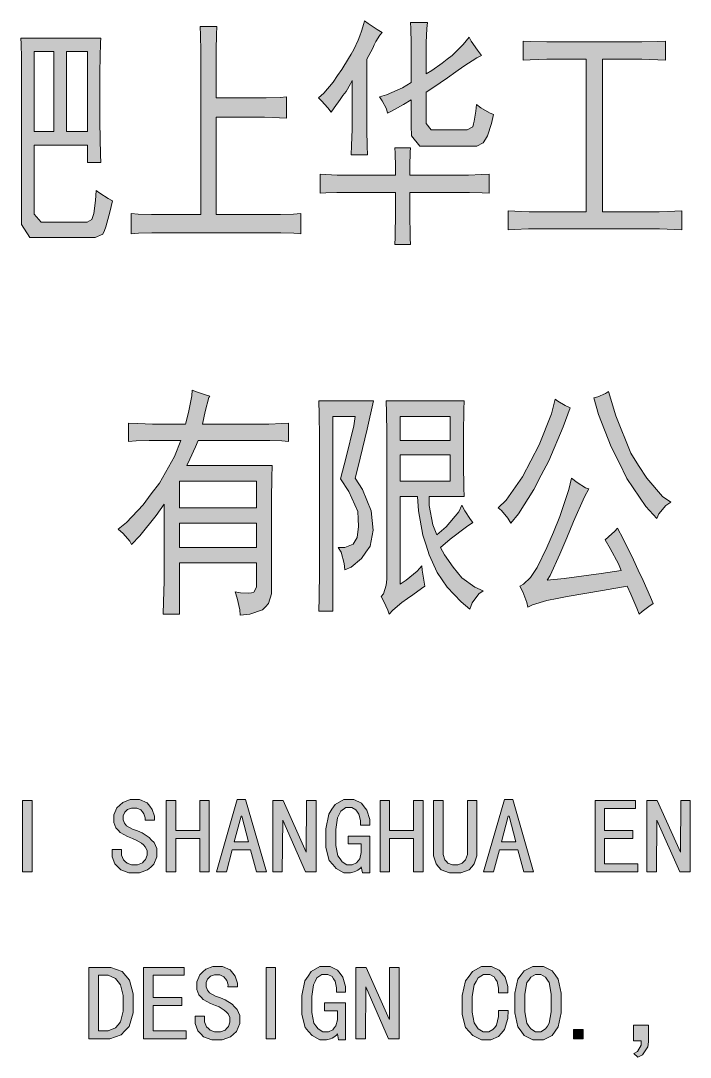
# Model space of a CAD drawing. Header units: millimetres. Extents: x 568 to 57335, y 85 to 28579.
# Drawn here: x 57262.63 to 57289.71, y 28476.97 to 28518.87 of the extents above; entities that cross this region are included whole.
import ezdxf

# ---------------------------------------------------------------- set-up
doc = ezdxf.new("R2010")
doc.units = ezdxf.units.MM

msp = doc.modelspace()

# ---------------------------------------------------------------- hatches: boundary and pattern name
h = msp.add_hatch(color=0)
h.dxf.hatch_style = 2
h.paths.add_polyline_path([(57270.566, 28518.637), (57270.55, 28518.311), (57270.535, 28517.688), (57270.535, 28517.391), (57270.535, 28515.758), (57272.245, 28515.758), (57272.549, 28515.758), (57273.118, 28515.773), (57273.384, 28515.796), (57273.384, 28514.937), (57273.088, 28514.953), (57272.488, 28514.975), (57272.184, 28514.975), (57270.535, 28514.975), (57270.535, 28511.04), (57272.906, 28511.04), (57273.134, 28511.04), (57273.658, 28511.055), (57273.954, 28511.078), (57273.954, 28510.257), (57273.673, 28510.28), (57273.149, 28510.295), (57272.906, 28510.295), (57268.172, 28510.295), (57267.929, 28510.295), (57267.39, 28510.28), (57267.093, 28510.257), (57267.093, 28511.078), (57267.375, 28511.055), (57267.914, 28511.04), (57268.172, 28511.04), (57269.912, 28511.04), (57269.912, 28517.353), (57269.912, 28517.642), (57269.897, 28518.288), (57269.882, 28518.637)])
h = msp.add_hatch(color=0)
h.dxf.hatch_style = 2
h.paths.add_polyline_path([(57277.251, 28518.402), (57277.153, 28518.288), (57276.985, 28518.037), (57276.925, 28517.9), (57276.864, 28517.764), (57276.712, 28517.467), (57276.628, 28517.315), (57276.628, 28514.778), (57276.628, 28514.466), (57276.636, 28513.805), (57276.651, 28513.456), (57275.998, 28513.456), (57276.013, 28513.828), (57276.028, 28514.489), (57276.028, 28514.778), (57276.028, 28516.457), (57275.967, 28516.32), (57275.785, 28516.016), (57275.663, 28515.849), (57275.542, 28515.69), (57275.306, 28515.348), (57275.185, 28515.173), (57275.048, 28515.348), (57274.797, 28515.636), (57274.676, 28515.758), (57274.889, 28515.948), (57275.268, 28516.396), (57275.443, 28516.654), (57275.61, 28516.905), (57275.891, 28517.346), (57275.998, 28517.528), (57276.097, 28517.71), (57276.271, 28518.083), (57276.34, 28518.265), (57276.408, 28518.455), (57276.507, 28518.759), (57276.537, 28518.873), (57276.682, 28518.759), (57277.046, 28518.523)])
h = msp.add_hatch(color=0)
h.dxf.hatch_style = 2
h.paths.add_polyline_path([(57279.082, 28518.797), (57279.052, 28518.561), (57279.022, 28517.999), (57279.022, 28517.665), (57279.022, 28516.73), (57279.25, 28516.867), (57279.675, 28517.156), (57279.88, 28517.315), (57280.078, 28517.467), (57280.526, 28517.916), (57280.761, 28518.212), (57280.853, 28518.052), (57281.103, 28517.688), (57281.27, 28517.467), (57281.081, 28517.369), (57280.549, 28517.042), (57280.222, 28516.806), (57279.895, 28516.571), (57279.295, 28516.161), (57279.022, 28515.986), (57279.022, 28514.975), (57279.022, 28514.725), (57279.234, 28514.466), (57279.439, 28514.466), (57280.495, 28514.466), (57280.685, 28514.466), (57280.913, 28514.588), (57280.944, 28514.702), (57280.974, 28514.816), (57281.035, 28515.211), (57281.065, 28515.484), (57281.24, 28515.348), (57281.59, 28515.15), (57281.749, 28515.089), (57281.673, 28514.725), (57281.514, 28514.216), (57281.422, 28514.079), (57281.331, 28513.942), (57281.081, 28513.805), (57280.913, 28513.805), (57279.082, 28513.805), (57278.771, 28513.805), (57278.437, 28514.216), (57278.421, 28514.626), (57278.421, 28515.674), (57278.11, 28515.484), (57277.631, 28515.211), (57277.464, 28515.135), (57277.419, 28515.31), (57277.251, 28515.636), (57277.137, 28515.796), (57277.419, 28515.872), (57278.064, 28516.161), (57278.421, 28516.381), (57278.421, 28517.589), (57278.421, 28517.954), (57278.406, 28518.561), (57278.391, 28518.797)])
h = msp.add_hatch(color=0)
h.paths.add_polyline_path([(57265.863, 28518.174), (57265.847, 28517.999), (57265.832, 28516.806), (57265.832, 28515.796), (57265.832, 28514.778), (57265.847, 28513.456), (57265.863, 28513.144), (57265.323, 28513.144), (57265.323, 28513.843), (57263.166, 28513.843), (57263.166, 28511.389), (57263.166, 28511.055), (57263.447, 28510.728), (57263.735, 28510.728), (57265.141, 28510.728), (57265.308, 28510.728), (57265.506, 28510.842), (57265.544, 28510.964), (57265.582, 28511.078), (57265.65, 28511.602), (57265.68, 28512.012), (57265.832, 28511.898), (57266.159, 28511.686), (57266.341, 28511.587), (57266.235, 28511.139), (57266.068, 28510.538), (57266.015, 28510.394), (57265.954, 28510.25), (57265.635, 28510.105), (57265.384, 28510.105), (57263.34, 28510.105), (57262.998, 28510.105), (57262.657, 28510.63), (57262.657, 28511.154), (57262.657, 28517.042), (57262.657, 28517.369), (57262.641, 28517.938), (57262.626, 28518.174)])
h.paths.add_polyline_path([(57265.323, 28514.39), (57265.323, 28517.627), (57264.48, 28517.627), (57264.48, 28514.39)])
h.paths.add_polyline_path([(57263.971, 28514.39), (57263.971, 28517.627), (57263.166, 28517.627), (57263.166, 28514.39)])
h = msp.add_hatch(color=0)
h.dxf.hatch_style = 2
h.paths.add_polyline_path([(57287.386, 28518.014), (57287.751, 28518.014), (57288.405, 28518.037), (57288.708, 28518.052), (57288.708, 28517.277), (57288.405, 28517.293), (57287.751, 28517.315), (57287.386, 28517.315), (57286.156, 28517.315), (57286.156, 28511.154), (57288.108, 28511.154), (57288.45, 28511.154), (57289.081, 28511.177), (57289.369, 28511.192), (57289.369, 28510.417), (57289.081, 28510.432), (57288.465, 28510.455), (57288.139, 28510.455), (57283.489, 28510.455), (57283.162, 28510.455), (57282.592, 28510.432), (57282.349, 28510.417), (57282.349, 28511.192), (57282.608, 28511.177), (57283.193, 28511.154), (57283.519, 28511.154), (57285.502, 28511.154), (57285.502, 28517.315), (57284.302, 28517.315), (57283.907, 28517.315), (57283.238, 28517.293), (57282.949, 28517.277), (57282.949, 28518.052), (57283.238, 28518.037), (57283.907, 28518.014), (57284.302, 28518.014)])
h = msp.add_hatch(color=0)
h.dxf.hatch_style = 2
h.paths.add_polyline_path([(57277.791, 28512.635), (57277.791, 28512.97), (57277.776, 28513.517), (57277.76, 28513.729), (57278.391, 28513.729), (57278.376, 28513.555), (57278.361, 28513.008), (57278.361, 28512.635), (57280.526, 28512.635), (57280.746, 28512.635), (57281.27, 28512.658), (57281.574, 28512.673), (57281.574, 28511.898), (57281.286, 28511.914), (57280.777, 28511.936), (57280.549, 28511.936), (57278.361, 28511.936), (57278.361, 28511.139), (57278.376, 28510.083), (57278.391, 28509.832), (57277.76, 28509.832), (57277.776, 28510.105), (57277.791, 28511.154), (57277.791, 28511.936), (57275.603, 28511.936), (57275.413, 28511.936), (57274.972, 28511.914), (57274.737, 28511.898), (57274.737, 28512.673), (57274.972, 28512.658), (57275.428, 28512.635), (57275.633, 28512.635)])
h = msp.add_hatch(color=0)
h.paths.add_polyline_path([(57266.562, 28498.322), (57266.904, 28498.595), (57267.58, 28499.302), (57267.906, 28499.742), (57268.241, 28500.183), (57268.841, 28501.262), (57269.107, 28501.908), (57268.028, 28501.908), (57267.823, 28501.908), (57267.299, 28501.885), (57266.98, 28501.87), (57266.98, 28502.607), (57267.367, 28502.591), (57267.952, 28502.569), (57268.15, 28502.569), (57269.289, 28502.569), (57269.411, 28503.04), (57269.547, 28503.716), (57269.563, 28503.936), (57269.783, 28503.853), (57270.14, 28503.739), (57270.277, 28503.701), (57270.231, 28503.64), (57270.087, 28503.078), (57269.981, 28502.569), (57272.404, 28502.569), (57272.662, 28502.569), (57273.187, 28502.591), (57273.46, 28502.607), (57273.46, 28501.87), (57273.187, 28501.885), (57272.708, 28501.908), (57272.495, 28501.908), (57269.798, 28501.908), (57269.692, 28501.649), (57269.472, 28501.148), (57269.35, 28500.89), (57272.799, 28500.89), (57272.784, 28500.403), (57272.769, 28499.53), (57272.769, 28499.142), (57272.769, 28495.982), (57272.769, 28495.708), (57272.647, 28495.313), (57272.526, 28495.184), (57272.404, 28495.055), (57271.895, 28494.888), (57271.508, 28494.85), (57271.492, 28495.062), (57271.386, 28495.533), (57271.295, 28495.784), (57271.523, 28495.746), (57271.85, 28495.731), (57271.956, 28495.746), (57272.062, 28495.769), (57272.169, 28495.982), (57272.169, 28496.179), (57272.169, 28496.954), (57269.046, 28496.954), (57269.046, 28494.888), (57268.393, 28494.888), (57268.408, 28495.381), (57268.423, 28496.217), (57268.423, 28496.567), (57268.423, 28499.332), (57268.104, 28498.869), (57267.443, 28498.048), (57267.101, 28497.699), (57267.04, 28497.835), (57266.774, 28498.147)])
h.paths.add_polyline_path([(57272.169, 28499.18), (57272.169, 28500.267), (57269.046, 28500.267), (57269.046, 28499.18)])
h.paths.add_polyline_path([(57272.169, 28497.577), (57272.169, 28498.557), (57269.046, 28498.557), (57269.046, 28497.577)])
h = msp.add_hatch(color=0)
h.dxf.hatch_style = 2
h.paths.add_polyline_path([(57276.902, 28503.503), (57276.636, 28502.356), (57276.264, 28500.798), (57276.157, 28500.388), (57276.454, 28499.917), (57276.803, 28499.059), (57276.841, 28498.671), (57276.887, 28498.284), (57276.765, 28497.638), (57276.59, 28497.387), (57276.416, 28497.129), (57275.99, 28496.779), (57275.732, 28496.681), (57275.717, 28496.939), (57275.588, 28497.387), (57275.466, 28497.577), (57275.732, 28497.577), (57276.081, 28497.714), (57276.157, 28497.851), (57276.233, 28497.987), (57276.286, 28498.428), (57276.271, 28498.732), (57276.264, 28499.028), (57275.899, 28499.841), (57275.557, 28500.35), (57275.793, 28501.224), (57276.097, 28502.493), (57276.157, 28502.88), (57275.253, 28502.88), (57275.253, 28495.009), (57274.683, 28495.009), (57274.699, 28495.556), (57274.714, 28496.627), (57274.714, 28497.152), (57274.714, 28501.71), (57274.714, 28502.06), (57274.699, 28502.956), (57274.683, 28503.503)])
h = msp.add_hatch(color=0)
h.paths.add_polyline_path([(57280.564, 28503.503), (57280.549, 28503.154), (57280.533, 28502.181), (57280.533, 28501.558), (57280.533, 28500.95), (57280.549, 28499.993), (57280.564, 28499.644), (57279.151, 28499.644), (57279.151, 28499.279), (57279.303, 28498.496), (57279.455, 28498.086), (57279.842, 28498.42), (57280.351, 28499.021), (57280.473, 28499.294), (57280.594, 28499.059), (57280.815, 28498.709), (57280.921, 28498.595), (57280.655, 28498.42), (57279.994, 28497.911), (57279.607, 28497.577), (57279.766, 28497.288), (57280.116, 28496.779), (57280.29, 28496.567), (57280.473, 28496.354), (57280.997, 28495.982), (57281.339, 28495.83), (57281.164, 28495.708), (57280.891, 28495.336), (57280.799, 28495.085), (57280.442, 28495.381), (57279.88, 28495.974), (57279.675, 28496.278), (57279.477, 28496.574), (57279.143, 28497.281), (57279.022, 28497.676), (57278.892, 28498.078), (57278.718, 28499.059), (57278.672, 28499.644), (57277.981, 28499.644), (57277.981, 28496.096), (57278.224, 28496.255), (57278.657, 28496.627), (57278.854, 28496.84), (57278.87, 28496.665), (57278.93, 28496.255), (57278.976, 28496.02), (57278.839, 28495.921), (57278.49, 28495.67), (57278.269, 28495.511), (57278.049, 28495.359), (57277.684, 28495.047), (57277.532, 28494.888), (57277.472, 28495.047), (57277.312, 28495.397), (57277.206, 28495.594), (57277.297, 28495.708), (57277.411, 28496.058), (57277.441, 28496.293), (57277.441, 28501.786), (57277.441, 28502.181), (57277.426, 28503.04), (57277.411, 28503.503)])
h.paths.add_polyline_path([(57279.994, 28500.267), (57279.994, 28501.323), (57277.981, 28501.323), (57277.981, 28500.267)])
h.paths.add_polyline_path([(57279.994, 28501.908), (57279.994, 28502.88), (57277.981, 28502.88), (57277.981, 28501.908)])
h = msp.add_hatch(color=0)
h.dxf.hatch_style = 2
h.paths.add_polyline_path([(57284.849, 28503.23), (57284.568, 28502.455), (57283.983, 28501.087), (57283.679, 28500.502), (57283.383, 28499.917), (57282.767, 28498.945), (57282.448, 28498.557), (57282.334, 28498.77), (57282.076, 28499.081), (57281.939, 28499.18), (57282.258, 28499.492), (57282.919, 28500.441), (57283.261, 28501.087), (57283.603, 28501.733), (57284.097, 28502.979), (57284.249, 28503.579), (57284.355, 28503.488), (57284.651, 28503.313)])
h = msp.add_hatch(color=0)
h.dxf.hatch_style = 2
h.paths.add_polyline_path([(57286.406, 28503.891), (57286.695, 28502.903), (57287.303, 28501.399), (57287.622, 28500.89), (57287.949, 28500.388), (57288.594, 28499.644), (57288.929, 28499.408), (57288.716, 28499.279), (57288.435, 28498.945), (57288.359, 28498.747), (57287.911, 28499.233), (57287.143, 28500.365), (57286.832, 28501.011), (57286.513, 28501.649), (57286.004, 28502.956), (57285.806, 28503.625), (57285.973, 28503.663), (57286.277, 28503.799)])
h = msp.add_hatch(color=0)
h.dxf.hatch_style = 2
h.paths.add_polyline_path([(57286.915, 28496.643), (57286.801, 28496.916), (57286.467, 28497.539), (57286.262, 28497.889), (57286.406, 28498.01), (57286.665, 28498.246), (57286.771, 28498.36), (57286.991, 28497.934), (57287.417, 28497.083), (57287.607, 28496.665), (57287.804, 28496.247), (57288.101, 28495.571), (57288.207, 28495.321), (57288.04, 28495.199), (57287.759, 28494.986), (57287.637, 28494.888), (57287.546, 28495.123), (57287.31, 28495.693), (57287.159, 28496.02), (57286.156, 28495.845), (57284.735, 28495.594), (57284.325, 28495.511), (57283.914, 28495.435), (57283.322, 28495.26), (57283.139, 28495.161), (57283.094, 28495.359), (57282.934, 28495.784), (57282.813, 28496.02), (57282.965, 28496.096), (57283.246, 28496.369), (57283.383, 28496.567), (57283.519, 28496.764), (57283.914, 28497.577), (57284.173, 28498.2), (57284.439, 28498.831), (57284.803, 28499.917), (57284.91, 28500.388), (57285.138, 28500.213), (57285.479, 28499.993), (57285.601, 28499.955), (57285.434, 28499.628), (57284.993, 28498.633), (57284.712, 28497.972), (57284.439, 28497.304), (57284.044, 28496.453), (57283.922, 28496.255), (57284.613, 28496.331), (57286.11, 28496.529)])
h = msp.add_hatch(color=0)
h.dxf.hatch_style = 2
h.paths.add_polyline_path([(57263.09, 28484.464), (57262.702, 28484.464), (57262.702, 28487.351), (57263.09, 28487.351)])
h = msp.add_hatch(color=0)
h.dxf.hatch_style = 2
h.paths.add_polyline_path([(57268.127, 28485.277), (57268.127, 28485.079), (57268.005, 28484.775), (57267.884, 28484.661), (57267.754, 28484.547), (57267.428, 28484.433), (57267.215, 28484.433), (57267.002, 28484.433), (57266.676, 28484.547), (57266.554, 28484.669), (57266.433, 28484.79), (57266.319, 28485.079), (57266.319, 28485.261), (57266.319, 28485.375), (57266.706, 28485.375), (57266.706, 28485.277), (57266.706, 28485.148), (57266.782, 28484.958), (57266.858, 28484.889), (57266.934, 28484.821), (57267.109, 28484.752), (57267.215, 28484.752), (57267.352, 28484.752), (57267.549, 28484.828), (57267.61, 28484.897), (57267.671, 28484.965), (57267.739, 28485.14), (57267.739, 28485.246), (57267.739, 28485.33), (57267.663, 28485.482), (57267.587, 28485.558), (57267.511, 28485.626), (57267.291, 28485.755), (57267.147, 28485.816), (57266.942, 28485.892), (57266.653, 28486.059), (57266.562, 28486.158), (57266.47, 28486.249), (57266.387, 28486.469), (57266.387, 28486.591), (57266.387, 28486.773), (57266.508, 28487.062), (57266.63, 28487.168), (57266.752, 28487.275), (57267.048, 28487.389), (57267.215, 28487.389), (57267.435, 28487.389), (57267.747, 28487.26), (57267.846, 28487.123), (57267.944, 28486.994), (57268.043, 28486.713), (57268.043, 28486.561), (57267.656, 28486.561), (57267.663, 28486.652), (57267.61, 28486.819), (57267.549, 28486.895), (57267.489, 28486.971), (57267.321, 28487.047), (57267.215, 28487.047), (57267.109, 28487.047), (57266.949, 28486.994), (57266.896, 28486.941), (57266.835, 28486.887), (57266.774, 28486.735), (57266.774, 28486.644), (57266.774, 28486.568), (57266.82, 28486.439), (57266.866, 28486.386), (57266.911, 28486.325), (57267.154, 28486.196), (57267.352, 28486.12), (57267.534, 28486.044), (57267.823, 28485.862), (57267.922, 28485.755), (57268.02, 28485.649), (57268.127, 28485.413)])
h = msp.add_hatch(color=0)
h.dxf.hatch_style = 2
h.paths.add_polyline_path([(57270.254, 28484.464), (57269.867, 28484.464), (57269.867, 28485.816), (57268.902, 28485.816), (57268.902, 28484.464), (57268.514, 28484.464), (57268.514, 28487.351), (57268.902, 28487.351), (57268.902, 28486.135), (57269.867, 28486.135), (57269.867, 28487.351), (57270.254, 28487.351)])
h = msp.add_hatch(color=0)
h.paths.add_polyline_path([(57272.564, 28484.464), (57272.161, 28484.464), (57271.926, 28485.36), (57271.181, 28485.36), (57270.945, 28484.464), (57270.543, 28484.464), (57271.386, 28487.389), (57271.72, 28487.389)])
h.paths.add_polyline_path([(57271.842, 28485.679), (57271.568, 28486.713), (57271.538, 28486.713), (57271.265, 28485.679)])
h = msp.add_hatch(color=0)
h.dxf.hatch_style = 2
h.paths.add_polyline_path([(57274.577, 28484.464), (57274.152, 28484.464), (57273.225, 28486.561), (57273.209, 28484.464), (57272.822, 28484.464), (57272.822, 28487.351), (57273.24, 28487.351), (57274.174, 28485.261), (57274.19, 28487.351), (57274.577, 28487.351)])
h = msp.add_hatch(color=0)
h.dxf.hatch_style = 2
h.paths.add_polyline_path([(57276.742, 28484.433), (57276.454, 28484.433), (57276.4, 28484.669), (57276.37, 28484.616), (57276.264, 28484.532), (57276.188, 28484.502), (57276.119, 28484.464), (57275.96, 28484.433), (57275.876, 28484.433), (57275.701, 28484.433), (57275.382, 28484.601), (57275.246, 28484.76), (57275.101, 28484.927), (57274.965, 28485.451), (57274.965, 28485.816), (57274.965, 28486.211), (57275.094, 28486.804), (57275.215, 28487.001), (57275.344, 28487.191), (57275.694, 28487.389), (57275.914, 28487.389), (57276.104, 28487.389), (57276.408, 28487.244), (57276.522, 28487.1), (57276.628, 28486.956), (57276.742, 28486.583), (57276.742, 28486.356), (57276.37, 28486.356), (57276.37, 28486.538), (57276.309, 28486.804), (57276.248, 28486.887), (57276.188, 28486.979), (57276.021, 28487.07), (57275.914, 28487.07), (57275.777, 28487.07), (57275.572, 28486.925), (57275.504, 28486.789), (57275.436, 28486.652), (57275.367, 28486.181), (57275.367, 28485.854), (57275.367, 28485.535), (57275.458, 28485.11), (57275.542, 28484.988), (57275.625, 28484.874), (57275.815, 28484.752), (57275.929, 28484.752), (57276.036, 28484.752), (57276.211, 28484.836), (57276.271, 28484.912), (57276.34, 28484.996), (57276.4, 28485.246), (57276.4, 28485.413), (57276.4, 28485.596), (57275.876, 28485.596), (57275.876, 28485.915), (57276.742, 28485.915)])
h = msp.add_hatch(color=0)
h.dxf.hatch_style = 2
h.paths.add_polyline_path([(57278.9, 28484.464), (57278.513, 28484.464), (57278.513, 28485.816), (57277.548, 28485.816), (57277.548, 28484.464), (57277.16, 28484.464), (57277.16, 28487.351), (57277.548, 28487.351), (57277.548, 28486.135), (57278.513, 28486.135), (57278.513, 28487.351), (57278.9, 28487.351)])
h = msp.add_hatch(color=0)
h.dxf.hatch_style = 2
h.paths.add_polyline_path([(57281.081, 28485.307), (57281.081, 28485.11), (57280.974, 28484.79), (57280.868, 28484.669), (57280.761, 28484.547), (57280.427, 28484.433), (57280.199, 28484.433), (57279.971, 28484.433), (57279.637, 28484.547), (57279.531, 28484.669), (57279.432, 28484.79), (57279.325, 28485.11), (57279.325, 28485.307), (57279.325, 28487.351), (57279.713, 28487.351), (57279.713, 28485.307), (57279.713, 28485.17), (57279.781, 28484.958), (57279.85, 28484.889), (57279.91, 28484.821), (57280.093, 28484.752), (57280.199, 28484.752), (57280.313, 28484.752), (57280.488, 28484.821), (57280.556, 28484.889), (57280.625, 28484.958), (57280.693, 28485.17), (57280.693, 28485.307), (57280.693, 28487.351), (57281.081, 28487.351)])
h = msp.add_hatch(color=0)
h.paths.add_polyline_path([(57283.375, 28484.464), (57282.972, 28484.464), (57282.737, 28485.36), (57281.992, 28485.36), (57281.757, 28484.464), (57281.346, 28484.464), (57282.197, 28487.389), (57282.532, 28487.389)])
h.paths.add_polyline_path([(57282.653, 28485.679), (57282.38, 28486.713), (57282.349, 28486.713), (57282.076, 28485.679)])
h = msp.add_hatch(color=0)
h.dxf.hatch_style = 2
h.paths.add_polyline_path([(57287.584, 28484.464), (57285.859, 28484.464), (57285.859, 28487.351), (57287.5, 28487.351), (57287.5, 28487.032), (57286.247, 28487.032), (57286.247, 28486.135), (57287.394, 28486.135), (57287.394, 28485.816), (57286.247, 28485.816), (57286.247, 28484.79), (57287.584, 28484.79)])
h = msp.add_hatch(color=0)
h.dxf.hatch_style = 2
h.paths.add_polyline_path([(57289.711, 28484.464), (57289.286, 28484.464), (57288.359, 28486.561), (57288.344, 28484.464), (57287.956, 28484.464), (57287.956, 28487.351), (57288.374, 28487.351), (57289.309, 28485.261), (57289.324, 28487.351), (57289.711, 28487.351)])
h = msp.add_hatch(color=0)
h.paths.add_polyline_path([(57267.177, 28479.153), (57267.177, 28478.766), (57267.01, 28478.211), (57266.843, 28478.044), (57266.683, 28477.884), (57266.235, 28477.717), (57265.961, 28477.717), (57265.384, 28477.717), (57265.384, 28480.604), (57265.961, 28480.604), (57266.273, 28480.604), (57266.729, 28480.437), (57266.881, 28480.27), (57267.025, 28480.095), (57267.177, 28479.541)])
h.paths.add_polyline_path([(57266.767, 28479.153), (57266.767, 28479.465), (57266.668, 28479.905), (57266.569, 28480.027), (57266.463, 28480.156), (57266.159, 28480.285), (57265.961, 28480.285), (57265.772, 28480.285), (57265.772, 28478.036), (57265.961, 28478.036), (57266.159, 28478.036), (57266.463, 28478.158), (57266.569, 28478.279), (57266.668, 28478.409), (57266.767, 28478.842)])
h = msp.add_hatch(color=0)
h.dxf.hatch_style = 2
h.paths.add_polyline_path([(57269.32, 28477.717), (57267.595, 28477.717), (57267.595, 28480.604), (57269.236, 28480.604), (57269.236, 28480.285), (57267.982, 28480.285), (57267.982, 28479.389), (57269.137, 28479.389), (57269.137, 28479.07), (57267.982, 28479.07), (57267.982, 28478.036), (57269.32, 28478.036)])
h = msp.add_hatch(color=0)
h.dxf.hatch_style = 2
h.paths.add_polyline_path([(57271.485, 28478.53), (57271.485, 28478.333), (57271.356, 28478.021), (57271.234, 28477.907), (57271.113, 28477.793), (57270.778, 28477.679), (57270.566, 28477.679), (57270.36, 28477.679), (57270.026, 28477.801), (57269.912, 28477.922), (57269.791, 28478.036), (57269.677, 28478.333), (57269.677, 28478.507), (57269.677, 28478.629), (57270.064, 28478.629), (57270.064, 28478.53), (57270.064, 28478.401), (57270.14, 28478.203), (57270.216, 28478.135), (57270.292, 28478.074), (57270.467, 28478.006), (57270.566, 28478.006), (57270.702, 28478.006), (57270.9, 28478.074), (57270.968, 28478.15), (57271.029, 28478.219), (57271.09, 28478.393), (57271.09, 28478.492), (57271.09, 28478.576), (57271.014, 28478.735), (57270.938, 28478.804), (57270.862, 28478.88), (57270.649, 28479.009), (57270.505, 28479.07), (57270.3, 28479.146), (57270.011, 28479.313), (57269.92, 28479.404), (57269.829, 28479.495), (57269.745, 28479.715), (57269.745, 28479.844), (57269.745, 28480.019), (57269.867, 28480.308), (57269.988, 28480.422), (57270.11, 28480.528), (57270.398, 28480.642), (57270.566, 28480.642), (57270.786, 28480.642), (57271.105, 28480.505), (57271.204, 28480.376), (57271.303, 28480.247), (57271.394, 28479.966), (57271.394, 28479.814), (57271.006, 28479.814), (57271.014, 28479.905), (57270.968, 28480.072), (57270.907, 28480.148), (57270.847, 28480.224), (57270.68, 28480.3), (57270.566, 28480.3), (57270.467, 28480.3), (57270.307, 28480.247), (57270.246, 28480.194), (57270.186, 28480.133), (57270.132, 28479.989), (57270.132, 28479.898), (57270.132, 28479.822), (57270.178, 28479.685), (57270.224, 28479.632), (57270.269, 28479.579), (57270.512, 28479.449), (57270.702, 28479.373), (57270.892, 28479.297), (57271.181, 28479.115), (57271.28, 28479.009), (57271.378, 28478.902), (57271.485, 28478.659)])
h = msp.add_hatch(color=0)
h.dxf.hatch_style = 2
h.paths.add_polyline_path([(57272.936, 28477.717), (57272.549, 28477.717), (57272.549, 28480.604), (57272.936, 28480.604)])
h = msp.add_hatch(color=0)
h.dxf.hatch_style = 2
h.paths.add_polyline_path([(57275.77, 28477.679), (57275.481, 28477.679), (57275.436, 28477.922), (57275.398, 28477.869), (57275.291, 28477.786), (57275.223, 28477.748), (57275.154, 28477.717), (57274.995, 28477.679), (57274.911, 28477.679), (57274.729, 28477.679), (57274.417, 28477.846), (57274.273, 28478.013), (57274.136, 28478.173), (57274, 28478.705), (57274, 28479.07), (57274, 28479.465), (57274.121, 28480.057), (57274.25, 28480.247), (57274.38, 28480.445), (57274.721, 28480.642), (57274.942, 28480.642), (57275.139, 28480.642), (57275.443, 28480.498), (57275.55, 28480.354), (57275.663, 28480.209), (57275.77, 28479.837), (57275.77, 28479.609), (57275.398, 28479.609), (57275.398, 28479.784), (57275.344, 28480.05), (57275.284, 28480.141), (57275.223, 28480.232), (57275.056, 28480.316), (57274.942, 28480.316), (57274.805, 28480.316), (57274.607, 28480.179), (57274.539, 28480.042), (57274.471, 28479.898), (57274.402, 28479.434), (57274.402, 28479.1), (57274.402, 28478.788), (57274.486, 28478.355), (57274.569, 28478.241), (57274.653, 28478.12), (57274.851, 28478.006), (57274.957, 28478.006), (57275.071, 28478.006), (57275.246, 28478.082), (57275.306, 28478.165), (57275.367, 28478.241), (57275.436, 28478.492), (57275.436, 28478.659), (57275.436, 28478.849), (57274.911, 28478.849), (57274.911, 28479.168), (57275.77, 28479.168)])
h = msp.add_hatch(color=0)
h.dxf.hatch_style = 2
h.paths.add_polyline_path([(57277.935, 28477.717), (57277.51, 28477.717), (57276.583, 28479.814), (57276.568, 28477.717), (57276.18, 28477.717), (57276.18, 28480.604), (57276.598, 28480.604), (57277.525, 28478.507), (57277.548, 28478.507), (57277.548, 28480.604), (57277.935, 28480.604)])
h = msp.add_hatch(color=0)
h.dxf.hatch_style = 2
h.paths.add_polyline_path([(57282.342, 28478.864), (57282.334, 28478.545), (57282.197, 28478.089), (57282.068, 28477.953), (57281.947, 28477.816), (57281.643, 28477.679), (57281.46, 28477.679), (57281.263, 28477.679), (57280.913, 28477.846), (57280.769, 28478.013), (57280.625, 28478.173), (57280.48, 28478.705), (57280.48, 28479.07), (57280.48, 28479.465), (57280.625, 28480.057), (57280.761, 28480.247), (57280.898, 28480.445), (57281.263, 28480.642), (57281.483, 28480.642), (57281.666, 28480.642), (57281.977, 28480.498), (57282.099, 28480.361), (57282.22, 28480.217), (57282.334, 28479.829), (57282.327, 28479.571), (57281.954, 28479.571), (57281.954, 28479.761), (57281.893, 28480.042), (57281.833, 28480.133), (57281.772, 28480.224), (57281.597, 28480.316), (57281.483, 28480.316), (57281.346, 28480.316), (57281.126, 28480.179), (57281.05, 28480.042), (57280.967, 28479.898), (57280.891, 28479.434), (57280.891, 28479.1), (57280.891, 28478.796), (57280.967, 28478.371), (57281.05, 28478.249), (57281.126, 28478.127), (57281.339, 28478.006), (57281.46, 28478.006), (57281.559, 28478.006), (57281.726, 28478.089), (57281.802, 28478.181), (57281.878, 28478.272), (57281.954, 28478.614), (57281.954, 28478.864)])
h = msp.add_hatch(color=0)
h.paths.add_polyline_path([(57284.484, 28479.168), (57284.484, 28478.773), (57284.363, 28478.203), (57284.241, 28478.029), (57284.12, 28477.854), (57283.778, 28477.679), (57283.557, 28477.679), (57283.337, 28477.679), (57282.995, 28477.854), (57282.866, 28478.029), (57282.737, 28478.203), (57282.615, 28478.773), (57282.615, 28479.168), (57282.615, 28479.563), (57282.737, 28480.133), (57282.866, 28480.3), (57282.995, 28480.467), (57283.337, 28480.642), (57283.557, 28480.642), (57283.778, 28480.642), (57284.12, 28480.467), (57284.241, 28480.3), (57284.363, 28480.133), (57284.484, 28479.563)])
h.paths.add_polyline_path([(57284.082, 28479.168), (57284.082, 28479.525), (57284.006, 28479.989), (57283.93, 28480.095), (57283.854, 28480.209), (57283.664, 28480.316), (57283.557, 28480.316), (57283.451, 28480.316), (57283.261, 28480.209), (57283.177, 28480.095), (57283.094, 28479.989), (57283.018, 28479.525), (57283.018, 28479.168), (57283.018, 28478.811), (57283.094, 28478.348), (57283.177, 28478.234), (57283.261, 28478.12), (57283.451, 28478.006), (57283.557, 28478.006), (57283.664, 28478.006), (57283.854, 28478.12), (57283.93, 28478.234), (57284.006, 28478.348), (57284.082, 28478.811)])
h = msp.add_hatch(color=0)
h.dxf.hatch_style = 2
h.paths.add_polyline_path([(57285.381, 28477.717), (57284.993, 28477.717), (57284.993, 28478.089), (57285.381, 28478.089)])
h = msp.add_hatch(color=0)
h.dxf.hatch_style = 2
h.paths.add_polyline_path([(57287.409, 28478.272), (57288.017, 28478.272), (57288.017, 28477.596), (57287.994, 28477.39), (57287.782, 28477.071), (57287.592, 28476.973), (57287.424, 28477.125), (57287.576, 28477.208), (57287.728, 28477.466), (57287.728, 28477.634), (57287.409, 28477.634)])

# ---------------------------------------------------------------- linework, layer by layer
at = {"color": 0, "lineweight": 0}
for points in [[(57270.566, 28518.637), (57270.55, 28518.311), (57270.535, 28517.688), (57270.535, 28517.391), (57270.535, 28515.758), (57272.245, 28515.758), (57272.549, 28515.758), (57273.118, 28515.773), (57273.384, 28515.796), (57273.384, 28514.937), (57273.088, 28514.953), (57272.488, 28514.975), (57272.184, 28514.975), (57270.535, 28514.975), (57270.535, 28511.04), (57272.906, 28511.04), (57273.134, 28511.04), (57273.658, 28511.055), (57273.954, 28511.078), (57273.954, 28510.257), (57273.673, 28510.28), (57273.149, 28510.295), (57272.906, 28510.295), (57268.172, 28510.295), (57267.929, 28510.295), (57267.39, 28510.28), (57267.093, 28510.257), (57267.093, 28511.078), (57267.375, 28511.055), (57267.914, 28511.04), (57268.172, 28511.04), (57269.912, 28511.04), (57269.912, 28517.353), (57269.912, 28517.642), (57269.897, 28518.288), (57269.882, 28518.637)], [(57277.251, 28518.402), (57277.153, 28518.288), (57276.985, 28518.037), (57276.925, 28517.9), (57276.864, 28517.764), (57276.712, 28517.467), (57276.628, 28517.315), (57276.628, 28514.778), (57276.628, 28514.466), (57276.636, 28513.805), (57276.651, 28513.456), (57275.998, 28513.456), (57276.013, 28513.828), (57276.028, 28514.489), (57276.028, 28514.778), (57276.028, 28516.457), (57275.967, 28516.32), (57275.785, 28516.016), (57275.663, 28515.849), (57275.542, 28515.69), (57275.306, 28515.348), (57275.185, 28515.173), (57275.048, 28515.348), (57274.797, 28515.636), (57274.676, 28515.758), (57274.889, 28515.948), (57275.268, 28516.396), (57275.443, 28516.654), (57275.61, 28516.905), (57275.891, 28517.346), (57275.998, 28517.528), (57276.097, 28517.71), (57276.271, 28518.083), (57276.34, 28518.265), (57276.408, 28518.455), (57276.507, 28518.759), (57276.537, 28518.873), (57276.682, 28518.759), (57277.046, 28518.523)], [(57279.082, 28518.797), (57279.052, 28518.561), (57279.022, 28517.999), (57279.022, 28517.665), (57279.022, 28516.73), (57279.25, 28516.867), (57279.675, 28517.156), (57279.88, 28517.315), (57280.078, 28517.467), (57280.526, 28517.916), (57280.761, 28518.212), (57280.853, 28518.052), (57281.103, 28517.688), (57281.27, 28517.467), (57281.081, 28517.369), (57280.549, 28517.042), (57280.222, 28516.806), (57279.895, 28516.571), (57279.295, 28516.161), (57279.022, 28515.986), (57279.022, 28514.975), (57279.022, 28514.725), (57279.234, 28514.466), (57279.439, 28514.466), (57280.495, 28514.466), (57280.685, 28514.466), (57280.913, 28514.588), (57280.944, 28514.702), (57280.974, 28514.816), (57281.035, 28515.211), (57281.065, 28515.484), (57281.24, 28515.348), (57281.59, 28515.15), (57281.749, 28515.089), (57281.673, 28514.725), (57281.514, 28514.216), (57281.422, 28514.079), (57281.331, 28513.942), (57281.081, 28513.805), (57280.913, 28513.805), (57279.082, 28513.805), (57278.771, 28513.805), (57278.437, 28514.216), (57278.421, 28514.626), (57278.421, 28515.674), (57278.11, 28515.484), (57277.631, 28515.211), (57277.464, 28515.135), (57277.419, 28515.31), (57277.251, 28515.636), (57277.137, 28515.796), (57277.419, 28515.872), (57278.064, 28516.161), (57278.421, 28516.381), (57278.421, 28517.589), (57278.421, 28517.954), (57278.406, 28518.561), (57278.391, 28518.797)], [(57265.863, 28518.174), (57265.847, 28517.999), (57265.832, 28516.806), (57265.832, 28515.796), (57265.832, 28514.778), (57265.847, 28513.456), (57265.863, 28513.144), (57265.323, 28513.144), (57265.323, 28513.843), (57263.166, 28513.843), (57263.166, 28511.389), (57263.166, 28511.055), (57263.447, 28510.728), (57263.735, 28510.728), (57265.141, 28510.728), (57265.308, 28510.728), (57265.506, 28510.842), (57265.544, 28510.964), (57265.582, 28511.078), (57265.65, 28511.602), (57265.68, 28512.012), (57265.832, 28511.898), (57266.159, 28511.686), (57266.341, 28511.587), (57266.235, 28511.139), (57266.068, 28510.538), (57266.015, 28510.394), (57265.954, 28510.25), (57265.635, 28510.105), (57265.384, 28510.105), (57263.34, 28510.105), (57262.998, 28510.105), (57262.657, 28510.63), (57262.657, 28511.154), (57262.657, 28517.042), (57262.657, 28517.369), (57262.641, 28517.938), (57262.626, 28518.174)], [(57287.386, 28518.014), (57287.751, 28518.014), (57288.405, 28518.037), (57288.708, 28518.052), (57288.708, 28517.277), (57288.405, 28517.293), (57287.751, 28517.315), (57287.386, 28517.315), (57286.156, 28517.315), (57286.156, 28511.154), (57288.108, 28511.154), (57288.45, 28511.154), (57289.081, 28511.177), (57289.369, 28511.192), (57289.369, 28510.417), (57289.081, 28510.432), (57288.465, 28510.455), (57288.139, 28510.455), (57283.489, 28510.455), (57283.162, 28510.455), (57282.592, 28510.432), (57282.349, 28510.417), (57282.349, 28511.192), (57282.608, 28511.177), (57283.193, 28511.154), (57283.519, 28511.154), (57285.502, 28511.154), (57285.502, 28517.315), (57284.302, 28517.315), (57283.907, 28517.315), (57283.238, 28517.293), (57282.949, 28517.277), (57282.949, 28518.052), (57283.238, 28518.037), (57283.907, 28518.014), (57284.302, 28518.014)], [(57263.971, 28514.39), (57263.971, 28517.627), (57263.166, 28517.627), (57263.166, 28514.39)], [(57265.323, 28514.39), (57265.323, 28517.627), (57264.48, 28517.627), (57264.48, 28514.39)], [(57277.791, 28512.635), (57277.791, 28512.97), (57277.776, 28513.517), (57277.76, 28513.729), (57278.391, 28513.729), (57278.376, 28513.555), (57278.361, 28513.008), (57278.361, 28512.635), (57280.526, 28512.635), (57280.746, 28512.635), (57281.27, 28512.658), (57281.574, 28512.673), (57281.574, 28511.898), (57281.286, 28511.914), (57280.777, 28511.936), (57280.549, 28511.936), (57278.361, 28511.936), (57278.361, 28511.139), (57278.376, 28510.083), (57278.391, 28509.832), (57277.76, 28509.832), (57277.776, 28510.105), (57277.791, 28511.154), (57277.791, 28511.936), (57275.603, 28511.936), (57275.413, 28511.936), (57274.972, 28511.914), (57274.737, 28511.898), (57274.737, 28512.673), (57274.972, 28512.658), (57275.428, 28512.635), (57275.633, 28512.635)], [(57266.562, 28498.322), (57266.904, 28498.595), (57267.58, 28499.302), (57267.906, 28499.742), (57268.241, 28500.183), (57268.841, 28501.262), (57269.107, 28501.908), (57268.028, 28501.908), (57267.823, 28501.908), (57267.299, 28501.885), (57266.98, 28501.87), (57266.98, 28502.607), (57267.367, 28502.591), (57267.952, 28502.569), (57268.15, 28502.569), (57269.289, 28502.569), (57269.411, 28503.04), (57269.547, 28503.716), (57269.563, 28503.936), (57269.783, 28503.853), (57270.14, 28503.739), (57270.277, 28503.701), (57270.231, 28503.64), (57270.087, 28503.078), (57269.981, 28502.569), (57272.404, 28502.569), (57272.662, 28502.569), (57273.187, 28502.591), (57273.46, 28502.607), (57273.46, 28501.87), (57273.187, 28501.885), (57272.708, 28501.908), (57272.495, 28501.908), (57269.798, 28501.908), (57269.692, 28501.649), (57269.472, 28501.148), (57269.35, 28500.89), (57272.799, 28500.89), (57272.784, 28500.403), (57272.769, 28499.53), (57272.769, 28499.142), (57272.769, 28495.982), (57272.769, 28495.708), (57272.647, 28495.313), (57272.526, 28495.184), (57272.404, 28495.055), (57271.895, 28494.888), (57271.508, 28494.85), (57271.492, 28495.062), (57271.386, 28495.533), (57271.295, 28495.784), (57271.523, 28495.746), (57271.85, 28495.731), (57271.956, 28495.746), (57272.062, 28495.769), (57272.169, 28495.982), (57272.169, 28496.179), (57272.169, 28496.954), (57269.046, 28496.954), (57269.046, 28494.888), (57268.393, 28494.888), (57268.408, 28495.381), (57268.423, 28496.217), (57268.423, 28496.567), (57268.423, 28499.332), (57268.104, 28498.869), (57267.443, 28498.048), (57267.101, 28497.699), (57267.04, 28497.835), (57266.774, 28498.147)], [(57276.902, 28503.503), (57276.636, 28502.356), (57276.264, 28500.798), (57276.157, 28500.388), (57276.454, 28499.917), (57276.803, 28499.059), (57276.841, 28498.671), (57276.887, 28498.284), (57276.765, 28497.638), (57276.59, 28497.387), (57276.416, 28497.129), (57275.99, 28496.779), (57275.732, 28496.681), (57275.717, 28496.939), (57275.588, 28497.387), (57275.466, 28497.577), (57275.732, 28497.577), (57276.081, 28497.714), (57276.157, 28497.851), (57276.233, 28497.987), (57276.286, 28498.428), (57276.271, 28498.732), (57276.264, 28499.028), (57275.899, 28499.841), (57275.557, 28500.35), (57275.793, 28501.224), (57276.097, 28502.493), (57276.157, 28502.88), (57275.253, 28502.88), (57275.253, 28495.009), (57274.683, 28495.009), (57274.699, 28495.556), (57274.714, 28496.627), (57274.714, 28497.152), (57274.714, 28501.71), (57274.714, 28502.06), (57274.699, 28502.956), (57274.683, 28503.503)], [(57280.564, 28503.503), (57280.549, 28503.154), (57280.533, 28502.181), (57280.533, 28501.558), (57280.533, 28500.95), (57280.549, 28499.993), (57280.564, 28499.644), (57279.151, 28499.644), (57279.151, 28499.279), (57279.303, 28498.496), (57279.455, 28498.086), (57279.842, 28498.42), (57280.351, 28499.021), (57280.473, 28499.294), (57280.594, 28499.059), (57280.815, 28498.709), (57280.921, 28498.595), (57280.655, 28498.42), (57279.994, 28497.911), (57279.607, 28497.577), (57279.766, 28497.288), (57280.116, 28496.779), (57280.29, 28496.567), (57280.473, 28496.354), (57280.997, 28495.982), (57281.339, 28495.83), (57281.164, 28495.708), (57280.891, 28495.336), (57280.799, 28495.085), (57280.442, 28495.381), (57279.88, 28495.974), (57279.675, 28496.278), (57279.477, 28496.574), (57279.143, 28497.281), (57279.022, 28497.676), (57278.892, 28498.078), (57278.718, 28499.059), (57278.672, 28499.644), (57277.981, 28499.644), (57277.981, 28496.096), (57278.224, 28496.255), (57278.657, 28496.627), (57278.854, 28496.84), (57278.87, 28496.665), (57278.93, 28496.255), (57278.976, 28496.02), (57278.839, 28495.921), (57278.49, 28495.67), (57278.269, 28495.511), (57278.049, 28495.359), (57277.684, 28495.047), (57277.532, 28494.888), (57277.472, 28495.047), (57277.312, 28495.397), (57277.206, 28495.594), (57277.297, 28495.708), (57277.411, 28496.058), (57277.441, 28496.293), (57277.441, 28501.786), (57277.441, 28502.181), (57277.426, 28503.04), (57277.411, 28503.503)], [(57284.849, 28503.23), (57284.568, 28502.455), (57283.983, 28501.087), (57283.679, 28500.502), (57283.383, 28499.917), (57282.767, 28498.945), (57282.448, 28498.557), (57282.334, 28498.77), (57282.076, 28499.081), (57281.939, 28499.18), (57282.258, 28499.492), (57282.919, 28500.441), (57283.261, 28501.087), (57283.603, 28501.733), (57284.097, 28502.979), (57284.249, 28503.579), (57284.355, 28503.488), (57284.651, 28503.313)], [(57286.406, 28503.891), (57286.695, 28502.903), (57287.303, 28501.399), (57287.622, 28500.89), (57287.949, 28500.388), (57288.594, 28499.644), (57288.929, 28499.408), (57288.716, 28499.279), (57288.435, 28498.945), (57288.359, 28498.747), (57287.911, 28499.233), (57287.143, 28500.365), (57286.832, 28501.011), (57286.513, 28501.649), (57286.004, 28502.956), (57285.806, 28503.625), (57285.973, 28503.663), (57286.277, 28503.799)], [(57279.994, 28501.908), (57279.994, 28502.88), (57277.981, 28502.88), (57277.981, 28501.908)], [(57279.994, 28500.267), (57279.994, 28501.323), (57277.981, 28501.323), (57277.981, 28500.267)], [(57272.169, 28499.18), (57272.169, 28500.267), (57269.046, 28500.267), (57269.046, 28499.18)], [(57286.915, 28496.643), (57286.801, 28496.916), (57286.467, 28497.539), (57286.262, 28497.889), (57286.406, 28498.01), (57286.665, 28498.246), (57286.771, 28498.36), (57286.991, 28497.934), (57287.417, 28497.083), (57287.607, 28496.665), (57287.804, 28496.247), (57288.101, 28495.571), (57288.207, 28495.321), (57288.04, 28495.199), (57287.759, 28494.986), (57287.637, 28494.888), (57287.546, 28495.123), (57287.31, 28495.693), (57287.159, 28496.02), (57286.156, 28495.845), (57284.735, 28495.594), (57284.325, 28495.511), (57283.914, 28495.435), (57283.322, 28495.26), (57283.139, 28495.161), (57283.094, 28495.359), (57282.934, 28495.784), (57282.813, 28496.02), (57282.965, 28496.096), (57283.246, 28496.369), (57283.383, 28496.567), (57283.519, 28496.764), (57283.914, 28497.577), (57284.173, 28498.2), (57284.439, 28498.831), (57284.803, 28499.917), (57284.91, 28500.388), (57285.138, 28500.213), (57285.479, 28499.993), (57285.601, 28499.955), (57285.434, 28499.628), (57284.993, 28498.633), (57284.712, 28497.972), (57284.439, 28497.304), (57284.044, 28496.453), (57283.922, 28496.255), (57284.613, 28496.331), (57286.11, 28496.529)], [(57272.169, 28497.577), (57272.169, 28498.557), (57269.046, 28498.557), (57269.046, 28497.577)], [(57263.09, 28484.464), (57262.702, 28484.464), (57262.702, 28487.351), (57263.09, 28487.351)], [(57268.127, 28485.277), (57268.127, 28485.079), (57268.005, 28484.775), (57267.884, 28484.661), (57267.754, 28484.547), (57267.428, 28484.433), (57267.215, 28484.433), (57267.002, 28484.433), (57266.676, 28484.547), (57266.554, 28484.669), (57266.433, 28484.79), (57266.319, 28485.079), (57266.319, 28485.261), (57266.319, 28485.375), (57266.706, 28485.375), (57266.706, 28485.277), (57266.706, 28485.148), (57266.782, 28484.958), (57266.858, 28484.889), (57266.934, 28484.821), (57267.109, 28484.752), (57267.215, 28484.752), (57267.352, 28484.752), (57267.549, 28484.828), (57267.61, 28484.897), (57267.671, 28484.965), (57267.739, 28485.14), (57267.739, 28485.246), (57267.739, 28485.33), (57267.663, 28485.482), (57267.587, 28485.558), (57267.511, 28485.626), (57267.291, 28485.755), (57267.147, 28485.816), (57266.942, 28485.892), (57266.653, 28486.059), (57266.562, 28486.158), (57266.47, 28486.249), (57266.387, 28486.469), (57266.387, 28486.591), (57266.387, 28486.773), (57266.508, 28487.062), (57266.63, 28487.168), (57266.752, 28487.275), (57267.048, 28487.389), (57267.215, 28487.389), (57267.435, 28487.389), (57267.747, 28487.26), (57267.846, 28487.123), (57267.944, 28486.994), (57268.043, 28486.713), (57268.043, 28486.561), (57267.656, 28486.561), (57267.663, 28486.652), (57267.61, 28486.819), (57267.549, 28486.895), (57267.489, 28486.971), (57267.321, 28487.047), (57267.215, 28487.047), (57267.109, 28487.047), (57266.949, 28486.994), (57266.896, 28486.941), (57266.835, 28486.887), (57266.774, 28486.735), (57266.774, 28486.644), (57266.774, 28486.568), (57266.82, 28486.439), (57266.866, 28486.386), (57266.911, 28486.325), (57267.154, 28486.196), (57267.352, 28486.12), (57267.534, 28486.044), (57267.823, 28485.862), (57267.922, 28485.755), (57268.02, 28485.649), (57268.127, 28485.413)], [(57270.254, 28484.464), (57269.867, 28484.464), (57269.867, 28485.816), (57268.902, 28485.816), (57268.902, 28484.464), (57268.514, 28484.464), (57268.514, 28487.351), (57268.902, 28487.351), (57268.902, 28486.135), (57269.867, 28486.135), (57269.867, 28487.351), (57270.254, 28487.351)], [(57272.564, 28484.464), (57272.161, 28484.464), (57271.926, 28485.36), (57271.181, 28485.36), (57270.945, 28484.464), (57270.543, 28484.464), (57271.386, 28487.389), (57271.72, 28487.389)], [(57274.577, 28484.464), (57274.152, 28484.464), (57273.225, 28486.561), (57273.209, 28484.464), (57272.822, 28484.464), (57272.822, 28487.351), (57273.24, 28487.351), (57274.174, 28485.261), (57274.19, 28487.351), (57274.577, 28487.351)], [(57276.742, 28484.433), (57276.454, 28484.433), (57276.4, 28484.669), (57276.37, 28484.616), (57276.264, 28484.532), (57276.188, 28484.502), (57276.119, 28484.464), (57275.96, 28484.433), (57275.876, 28484.433), (57275.701, 28484.433), (57275.382, 28484.601), (57275.246, 28484.76), (57275.101, 28484.927), (57274.965, 28485.451), (57274.965, 28485.816), (57274.965, 28486.211), (57275.094, 28486.804), (57275.215, 28487.001), (57275.344, 28487.191), (57275.694, 28487.389), (57275.914, 28487.389), (57276.104, 28487.389), (57276.408, 28487.244), (57276.522, 28487.1), (57276.628, 28486.956), (57276.742, 28486.583), (57276.742, 28486.356), (57276.37, 28486.356), (57276.37, 28486.538), (57276.309, 28486.804), (57276.248, 28486.887), (57276.188, 28486.979), (57276.021, 28487.07), (57275.914, 28487.07), (57275.777, 28487.07), (57275.572, 28486.925), (57275.504, 28486.789), (57275.436, 28486.652), (57275.367, 28486.181), (57275.367, 28485.854), (57275.367, 28485.535), (57275.458, 28485.11), (57275.542, 28484.988), (57275.625, 28484.874), (57275.815, 28484.752), (57275.929, 28484.752), (57276.036, 28484.752), (57276.211, 28484.836), (57276.271, 28484.912), (57276.34, 28484.996), (57276.4, 28485.246), (57276.4, 28485.413), (57276.4, 28485.596), (57275.876, 28485.596), (57275.876, 28485.915), (57276.742, 28485.915)], [(57278.9, 28484.464), (57278.513, 28484.464), (57278.513, 28485.816), (57277.548, 28485.816), (57277.548, 28484.464), (57277.16, 28484.464), (57277.16, 28487.351), (57277.548, 28487.351), (57277.548, 28486.135), (57278.513, 28486.135), (57278.513, 28487.351), (57278.9, 28487.351)], [(57281.081, 28485.307), (57281.081, 28485.11), (57280.974, 28484.79), (57280.868, 28484.669), (57280.761, 28484.547), (57280.427, 28484.433), (57280.199, 28484.433), (57279.971, 28484.433), (57279.637, 28484.547), (57279.531, 28484.669), (57279.432, 28484.79), (57279.325, 28485.11), (57279.325, 28485.307), (57279.325, 28487.351), (57279.713, 28487.351), (57279.713, 28485.307), (57279.713, 28485.17), (57279.781, 28484.958), (57279.85, 28484.889), (57279.91, 28484.821), (57280.093, 28484.752), (57280.199, 28484.752), (57280.313, 28484.752), (57280.488, 28484.821), (57280.556, 28484.889), (57280.625, 28484.958), (57280.693, 28485.17), (57280.693, 28485.307), (57280.693, 28487.351), (57281.081, 28487.351)], [(57283.375, 28484.464), (57282.972, 28484.464), (57282.737, 28485.36), (57281.992, 28485.36), (57281.757, 28484.464), (57281.346, 28484.464), (57282.197, 28487.389), (57282.532, 28487.389)], [(57287.584, 28484.464), (57285.859, 28484.464), (57285.859, 28487.351), (57287.5, 28487.351), (57287.5, 28487.032), (57286.247, 28487.032), (57286.247, 28486.135), (57287.394, 28486.135), (57287.394, 28485.816), (57286.247, 28485.816), (57286.247, 28484.79), (57287.584, 28484.79)], [(57289.711, 28484.464), (57289.286, 28484.464), (57288.359, 28486.561), (57288.344, 28484.464), (57287.956, 28484.464), (57287.956, 28487.351), (57288.374, 28487.351), (57289.309, 28485.261), (57289.324, 28487.351), (57289.711, 28487.351)], [(57271.842, 28485.679), (57271.568, 28486.713), (57271.538, 28486.713), (57271.265, 28485.679)], [(57282.653, 28485.679), (57282.38, 28486.713), (57282.349, 28486.713), (57282.076, 28485.679)], [(57267.177, 28479.153), (57267.177, 28478.766), (57267.01, 28478.211), (57266.843, 28478.044), (57266.683, 28477.884), (57266.235, 28477.717), (57265.961, 28477.717), (57265.384, 28477.717), (57265.384, 28480.604), (57265.961, 28480.604), (57266.273, 28480.604), (57266.729, 28480.437), (57266.881, 28480.27), (57267.025, 28480.095), (57267.177, 28479.541)], [(57269.32, 28477.717), (57267.595, 28477.717), (57267.595, 28480.604), (57269.236, 28480.604), (57269.236, 28480.285), (57267.982, 28480.285), (57267.982, 28479.389), (57269.137, 28479.389), (57269.137, 28479.07), (57267.982, 28479.07), (57267.982, 28478.036), (57269.32, 28478.036)], [(57271.485, 28478.53), (57271.485, 28478.333), (57271.356, 28478.021), (57271.234, 28477.907), (57271.113, 28477.793), (57270.778, 28477.679), (57270.566, 28477.679), (57270.36, 28477.679), (57270.026, 28477.801), (57269.912, 28477.922), (57269.791, 28478.036), (57269.677, 28478.333), (57269.677, 28478.507), (57269.677, 28478.629), (57270.064, 28478.629), (57270.064, 28478.53), (57270.064, 28478.401), (57270.14, 28478.203), (57270.216, 28478.135), (57270.292, 28478.074), (57270.467, 28478.006), (57270.566, 28478.006), (57270.702, 28478.006), (57270.9, 28478.074), (57270.968, 28478.15), (57271.029, 28478.219), (57271.09, 28478.393), (57271.09, 28478.492), (57271.09, 28478.576), (57271.014, 28478.735), (57270.938, 28478.804), (57270.862, 28478.88), (57270.649, 28479.009), (57270.505, 28479.07), (57270.3, 28479.146), (57270.011, 28479.313), (57269.92, 28479.404), (57269.829, 28479.495), (57269.745, 28479.715), (57269.745, 28479.844), (57269.745, 28480.019), (57269.867, 28480.308), (57269.988, 28480.422), (57270.11, 28480.528), (57270.398, 28480.642), (57270.566, 28480.642), (57270.786, 28480.642), (57271.105, 28480.505), (57271.204, 28480.376), (57271.303, 28480.247), (57271.394, 28479.966), (57271.394, 28479.814), (57271.006, 28479.814), (57271.014, 28479.905), (57270.968, 28480.072), (57270.907, 28480.148), (57270.847, 28480.224), (57270.68, 28480.3), (57270.566, 28480.3), (57270.467, 28480.3), (57270.307, 28480.247), (57270.246, 28480.194), (57270.186, 28480.133), (57270.132, 28479.989), (57270.132, 28479.898), (57270.132, 28479.822), (57270.178, 28479.685), (57270.224, 28479.632), (57270.269, 28479.579), (57270.512, 28479.449), (57270.702, 28479.373), (57270.892, 28479.297), (57271.181, 28479.115), (57271.28, 28479.009), (57271.378, 28478.902), (57271.485, 28478.659)], [(57272.936, 28477.717), (57272.549, 28477.717), (57272.549, 28480.604), (57272.936, 28480.604)], [(57275.77, 28477.679), (57275.481, 28477.679), (57275.436, 28477.922), (57275.398, 28477.869), (57275.291, 28477.786), (57275.223, 28477.748), (57275.154, 28477.717), (57274.995, 28477.679), (57274.911, 28477.679), (57274.729, 28477.679), (57274.417, 28477.846), (57274.273, 28478.013), (57274.136, 28478.173), (57274, 28478.705), (57274, 28479.07), (57274, 28479.465), (57274.121, 28480.057), (57274.25, 28480.247), (57274.38, 28480.445), (57274.721, 28480.642), (57274.942, 28480.642), (57275.139, 28480.642), (57275.443, 28480.498), (57275.55, 28480.354), (57275.663, 28480.209), (57275.77, 28479.837), (57275.77, 28479.609), (57275.398, 28479.609), (57275.398, 28479.784), (57275.344, 28480.05), (57275.284, 28480.141), (57275.223, 28480.232), (57275.056, 28480.316), (57274.942, 28480.316), (57274.805, 28480.316), (57274.607, 28480.179), (57274.539, 28480.042), (57274.471, 28479.898), (57274.402, 28479.434), (57274.402, 28479.1), (57274.402, 28478.788), (57274.486, 28478.355), (57274.569, 28478.241), (57274.653, 28478.12), (57274.851, 28478.006), (57274.957, 28478.006), (57275.071, 28478.006), (57275.246, 28478.082), (57275.306, 28478.165), (57275.367, 28478.241), (57275.436, 28478.492), (57275.436, 28478.659), (57275.436, 28478.849), (57274.911, 28478.849), (57274.911, 28479.168), (57275.77, 28479.168)], [(57277.935, 28477.717), (57277.51, 28477.717), (57276.583, 28479.814), (57276.568, 28477.717), (57276.18, 28477.717), (57276.18, 28480.604), (57276.598, 28480.604), (57277.525, 28478.507), (57277.548, 28478.507), (57277.548, 28480.604), (57277.935, 28480.604)], [(57282.342, 28478.864), (57282.334, 28478.545), (57282.197, 28478.089), (57282.068, 28477.953), (57281.947, 28477.816), (57281.643, 28477.679), (57281.46, 28477.679), (57281.263, 28477.679), (57280.913, 28477.846), (57280.769, 28478.013), (57280.625, 28478.173), (57280.48, 28478.705), (57280.48, 28479.07), (57280.48, 28479.465), (57280.625, 28480.057), (57280.761, 28480.247), (57280.898, 28480.445), (57281.263, 28480.642), (57281.483, 28480.642), (57281.666, 28480.642), (57281.977, 28480.498), (57282.099, 28480.361), (57282.22, 28480.217), (57282.334, 28479.829), (57282.327, 28479.571), (57281.954, 28479.571), (57281.954, 28479.761), (57281.893, 28480.042), (57281.833, 28480.133), (57281.772, 28480.224), (57281.597, 28480.316), (57281.483, 28480.316), (57281.346, 28480.316), (57281.126, 28480.179), (57281.05, 28480.042), (57280.967, 28479.898), (57280.891, 28479.434), (57280.891, 28479.1), (57280.891, 28478.796), (57280.967, 28478.371), (57281.05, 28478.249), (57281.126, 28478.127), (57281.339, 28478.006), (57281.46, 28478.006), (57281.559, 28478.006), (57281.726, 28478.089), (57281.802, 28478.181), (57281.878, 28478.272), (57281.954, 28478.614), (57281.954, 28478.864)], [(57284.484, 28479.168), (57284.484, 28478.773), (57284.363, 28478.203), (57284.241, 28478.029), (57284.12, 28477.854), (57283.778, 28477.679), (57283.557, 28477.679), (57283.337, 28477.679), (57282.995, 28477.854), (57282.866, 28478.029), (57282.737, 28478.203), (57282.615, 28478.773), (57282.615, 28479.168), (57282.615, 28479.563), (57282.737, 28480.133), (57282.866, 28480.3), (57282.995, 28480.467), (57283.337, 28480.642), (57283.557, 28480.642), (57283.778, 28480.642), (57284.12, 28480.467), (57284.241, 28480.3), (57284.363, 28480.133), (57284.484, 28479.563)], [(57266.767, 28479.153), (57266.767, 28479.465), (57266.668, 28479.905), (57266.569, 28480.027), (57266.463, 28480.156), (57266.159, 28480.285), (57265.961, 28480.285), (57265.772, 28480.285), (57265.772, 28478.036), (57265.961, 28478.036), (57266.159, 28478.036), (57266.463, 28478.158), (57266.569, 28478.279), (57266.668, 28478.409), (57266.767, 28478.842)], [(57284.082, 28479.168), (57284.082, 28479.525), (57284.006, 28479.989), (57283.93, 28480.095), (57283.854, 28480.209), (57283.664, 28480.316), (57283.557, 28480.316), (57283.451, 28480.316), (57283.261, 28480.209), (57283.177, 28480.095), (57283.094, 28479.989), (57283.018, 28479.525), (57283.018, 28479.168), (57283.018, 28478.811), (57283.094, 28478.348), (57283.177, 28478.234), (57283.261, 28478.12), (57283.451, 28478.006), (57283.557, 28478.006), (57283.664, 28478.006), (57283.854, 28478.12), (57283.93, 28478.234), (57284.006, 28478.348), (57284.082, 28478.811)], [(57285.381, 28477.717), (57284.993, 28477.717), (57284.993, 28478.089), (57285.381, 28478.089)], [(57287.409, 28478.272), (57288.017, 28478.272), (57288.017, 28477.596), (57287.994, 28477.39), (57287.782, 28477.071), (57287.592, 28476.973), (57287.424, 28477.125), (57287.576, 28477.208), (57287.728, 28477.466), (57287.728, 28477.634), (57287.409, 28477.634)]]:
    msp.add_lwpolyline(points, close=True, dxfattribs=at)

doc.saveas('drawing.dxf')
